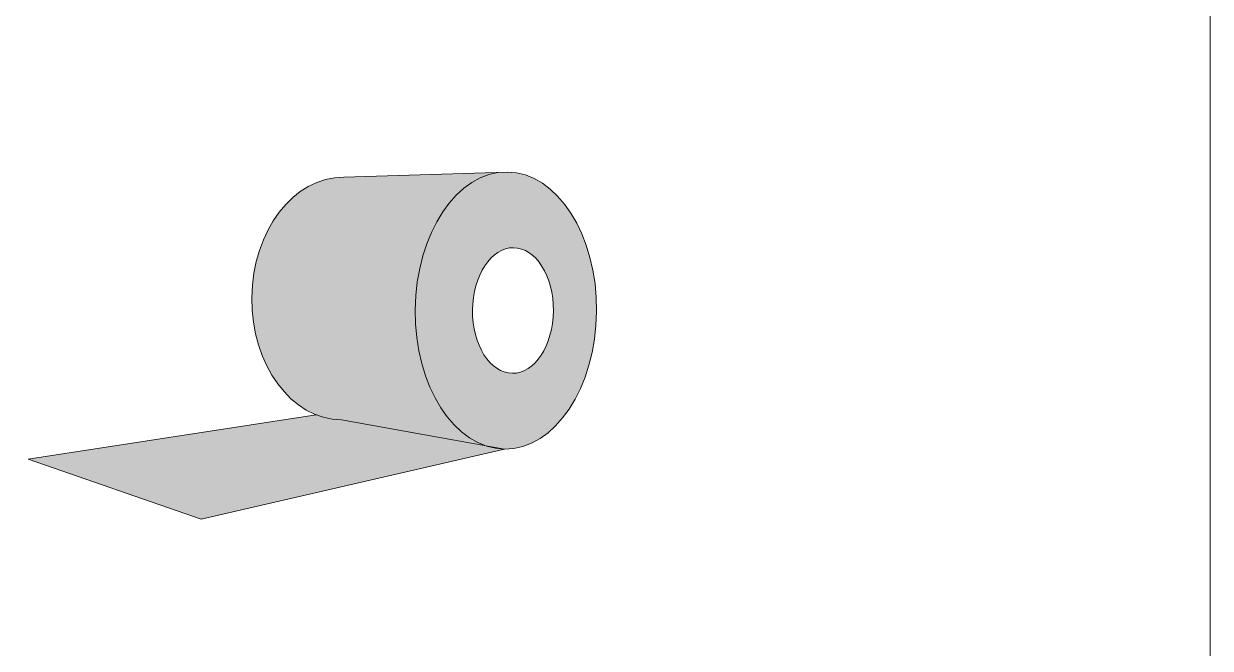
# Model space of a CAD drawing. Header units: inches. Extents: x -441 to 7, y -96 to 2.
# Drawn here: x 6.122 to 6.857, y 1.141 to 1.528 of the extents above; entities that cross this region are included whole.
import ezdxf

# ---------------------------------------------------------------- set-up
doc = ezdxf.new("R2010")
doc.units = ezdxf.units.IN
doc.header["$MEASUREMENT"] = 0
doc.layers.add('Vector Picture Geometry', color=6, linetype='Continuous', lineweight=0)

msp = doc.modelspace()

# ---------------------------------------------------------------- hatches: boundary and pattern name
at = {"layer": 'Vector Picture Geometry'}
h = msp.add_hatch(color=42, dxfattribs=at)
h.dxf.hatch_style = 1
edge = h.paths.add_edge_path()
edge.add_ellipse((6.4206799504022065, 1.3503770315513632), major_axis=(-0.0007829403641237502, -0.08578415194082234), ratio=0.6548045839000484, start_angle=182.00229383448274, end_angle=351.64004777875624, ccw=False)
edge.add_line((6.418466955580436, 1.4360665082382038), (6.320208907940541, 1.4329614325126998))
edge.add_ellipse((6.31952296575713, 1.3578050462045619), major_axis=(-0.0006859421831539392, -0.07515638630811028), ratio=0.7473996379568753, start_angle=180, end_angle=360)
edge.add_line((6.318837023571606, 1.2826486598967513), (6.407615722108255, 1.2667871034991158))
h = msp.add_hatch(color=42, dxfattribs=at)
h.dxf.hatch_style = 1
edge = h.paths.add_edge_path()
edge.add_ellipse((6.4206799504022065, 1.3503770315513632), major_axis=(-0.0007829403641237502, -0.08578415194082234), ratio=0.6548045839000484, start_angle=182.0022938344827, end_angle=351.64004777875624)
edge.add_line((6.407615722108255, 1.2667871034991158), (6.4198970100377535, 1.2645928796105))
edge.add_ellipse((6.4206799504022065, 1.3503770315513632), major_axis=(-0.0007829403641237502, -0.08578415194082234), ratio=0.6548045839000484, start_angle=0, end_angle=180.00000000080811)
edge.add_line((6.421462890765121, 1.4361611834921966), (6.418466955580436, 1.4360665082382038))
edge = h.paths.add_edge_path(flags=16)
edge.add_ellipse((6.425040822929439, 1.3503770315513632), major_axis=(-0.00035512747856877803, -0.03891012773878399), ratio=0.6435715648293057, start_angle=0, end_angle=360)
h = msp.add_hatch(color=42, dxfattribs=at)
h.dxf.hatch_style = 1
edge = h.paths.add_edge_path()
edge.add_line((6.12480593961612, 1.2582676324246185), (6.2319146871758555, 1.2210867985791394))
edge.add_line((6.2319146871758555, 1.2210867985791394), (6.419897010037857, 1.2645928796105557))
edge.add_ellipse((6.4206799504022065, 1.3503770315513632), major_axis=(-0.0007829403641237502, -0.08578415194082234), ratio=0.6548045839000484, start_angle=351.64004777875624, end_angle=360, ccw=False)
edge.add_line((6.411668105066065, 1.2655954683027206), (6.31883702357283, 1.282648659896535))
edge.add_ellipse((6.31952296575713, 1.3578050462045619), major_axis=(-0.0006859421831539392, -0.07515638630811028), ratio=0.7473996379568753, start_angle=347.6923881489349, end_angle=360, ccw=False)
edge.add_line((6.303124226386847, 1.2858033215035156), (6.12480593961612, 1.2582676324246185))

# ---------------------------------------------------------------- linework, layer by layer
at = {"layer": 'Vector Picture Geometry', "color": 7, "linetype": 'Continuous', "flags": 128}
msp.add_lwpolyline([(0, 0), (6.856957468877498, 0), (6.856957468877498, 2.1134088650677683), (0, 2.1134088650677683)], close=True, dxfattribs=at)
at = {"layer": 'Vector Picture Geometry', "color": 6}
for points in [[(6.421462890765632, 1.4361611834922128), (6.320208907939847, 1.4329614325126778)], [(6.303124226386775, 1.2858033215035043), (6.12480593961612, 1.2582676324246185)], [(6.3188370235733196, 1.282648659896445), (6.419897010037676, 1.2645928796105137)], [(6.419897010037676, 1.2645928796105137), (6.2319146871758555, 1.2210867985791394), (6.12480593961612, 1.2582676324246185)]]:
    msp.add_lwpolyline(points, dxfattribs=at)
at = {"layer": 'Vector Picture Geometry'}
msp.add_ellipse((6.31952296575713, 1.3578050462045619), major_axis=(-0.0006859421831539392, -0.07515638630811028), ratio=0.7473996379568751, start_param=3.141592653589793, end_param=6.283185307179586, dxfattribs=at)
for centre, major_axis, ratio in [((6.4206799504022065, 1.3503770315513632), (-0.0007829403641237502, -0.08578415194082234), 0.6548045839000484), ((6.425040822929439, 1.3503770315513632), (-0.00035512747856877803, -0.03891012773878399), 0.6435715648293056)]:
    msp.add_ellipse(centre, major_axis=major_axis, ratio=ratio, dxfattribs=at)

doc.saveas('drawing.dxf')
